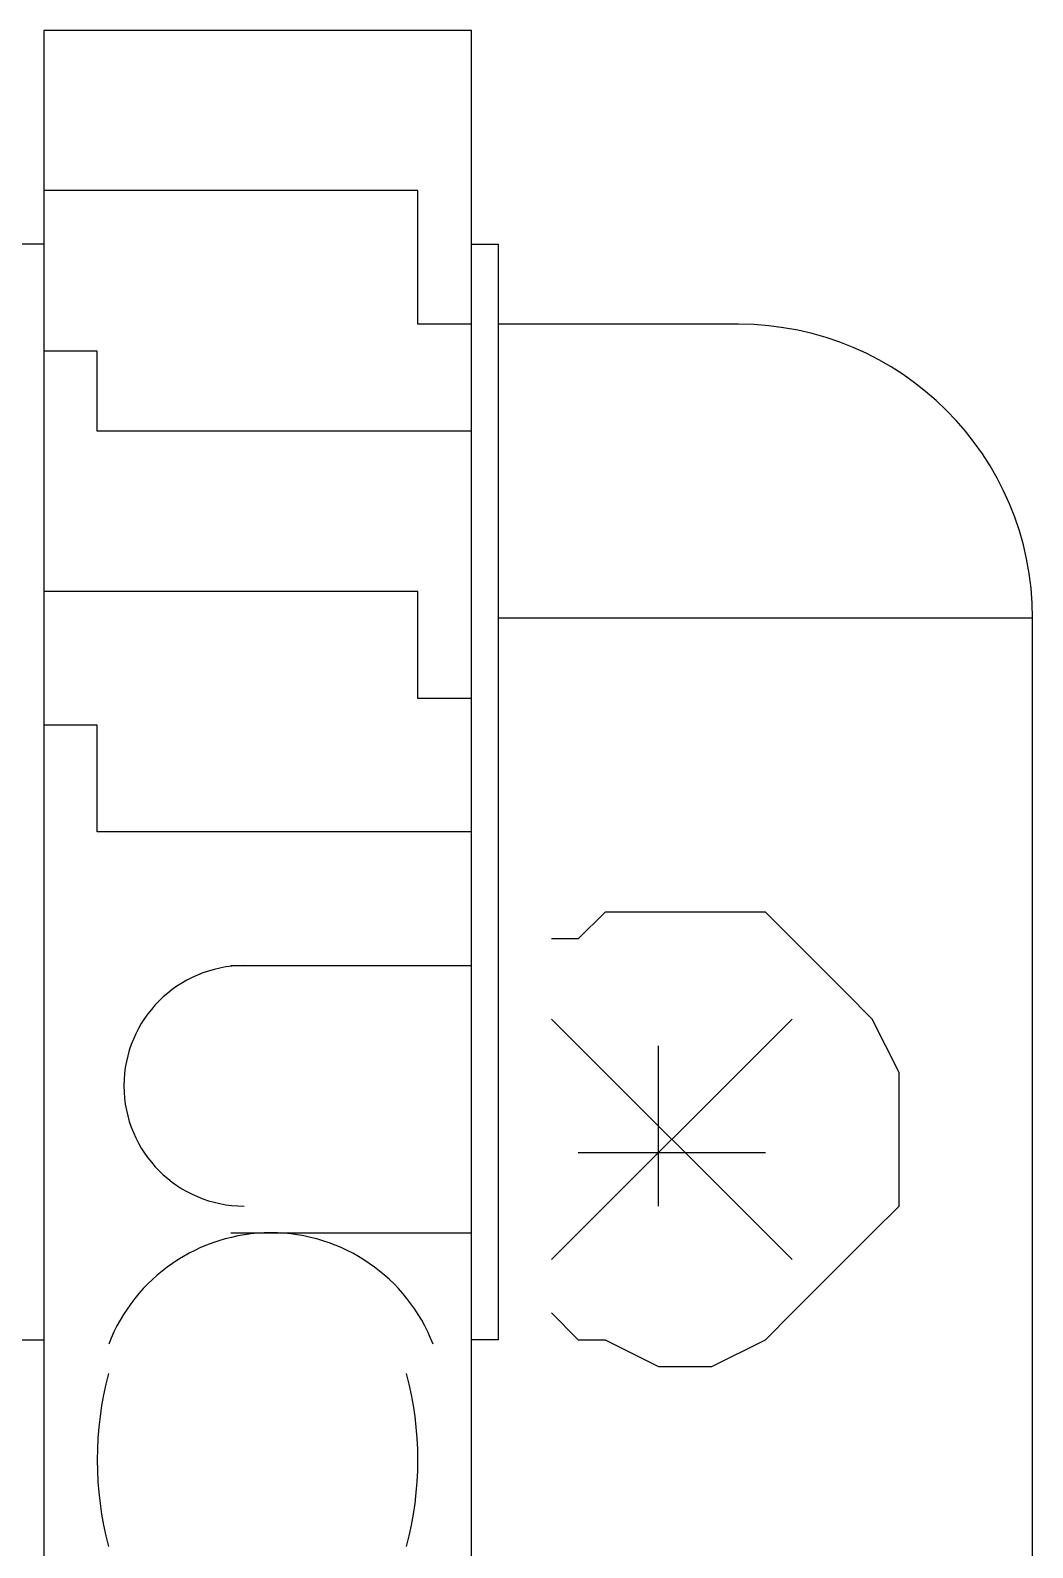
# Model space of a CAD drawing. Header units: inches. Extents: x 100535554 to 201081702, y 63708552 to 127420865.
# Drawn here: x 100541847.29 to 100541850.79, y 63710479.33 to 63710484.62 of the extents above; entities that cross this region are included whole.
import ezdxf

# ---------------------------------------------------------------- set-up
doc = ezdxf.new("R2010")
doc.units = ezdxf.units.IN
doc.header["$MEASUREMENT"] = 0

msp = doc.modelspace()

# ---------------------------------------------------------------- linework, layer by layer
at = {"color": 7, "linetype": 'Continuous', "lineweight": -2, "true_color": 0x000007}
for p, q in [((100541849.76, 63710483.5992), (100541848.9213, 63710483.5992)), ((100541850.7851, 63710482.5741), (100541848.9213, 63710482.5741)), ((100541850.7851, 63710478.8465), (100541850.7851, 63710482.5741)), ((100541849.1077, 63710481.1762), (100541849.9464, 63710480.3375)), ((100541849.1077, 63710480.3375), (100541849.9464, 63710481.1762)), ((100541849.4805, 63710480.5239), (100541849.4805, 63710481.0831)), ((100541849.2009, 63710480.7103), (100541849.8532, 63710480.7103)), ((100541849.1077, 63710480.1512), (100541849.1077, 63710480.1512))]:
    msp.add_line(p, q, dxfattribs=at)
at = {"color": 5, "linetype": 'Continuous', "lineweight": -2, "true_color": 0x000005}
for p, q in [((100541847.9894, 63710481.3626), (100541848.8281, 63710481.3626)), ((100541847.9894, 63710480.4307), (100541848.8281, 63710480.4307))]:
    msp.add_line(p, q, dxfattribs=at)
msp.add_lwpolyline([(100541848.8281, 63710475.4916), (100541848.8281, 63710484.6243), (100541847.3371, 63710484.6243), (100541847.3371, 63710475.4916)], close=True, dxfattribs=at)
for points in [[(100541848.8281, 63710483.5992), (100541848.6418, 63710483.5992), (100541848.6418, 63710484.0652), (100541847.3371, 63710484.0652)], [(100541847.3371, 63710483.8788), (100541847.2439, 63710483.8788), (100541847.2439, 63710480.058), (100541847.3371, 63710480.058)], [(100541848.8281, 63710483.8788), (100541848.9213, 63710483.8788), (100541848.9213, 63710480.058), (100541848.8281, 63710480.058)], [(100541848.8281, 63710483.2264), (100541847.5235, 63710483.2264), (100541847.5235, 63710483.506), (100541847.3371, 63710483.506)], [(100541848.8281, 63710482.2945), (100541848.6418, 63710482.2945), (100541848.6418, 63710482.6673), (100541847.3371, 63710482.6673)], [(100541848.8281, 63710481.8286), (100541847.5235, 63710481.8286), (100541847.5235, 63710482.2013), (100541847.3371, 63710482.2013)]]:
    msp.add_lwpolyline(points, dxfattribs=at)
at = {"color": 7, "linetype": 'Continuous', "lineweight": -2, "true_color": 0x000007}
msp.add_lwpolyline([(100541849.1077, 63710480.1512), (100541849.2009, 63710480.058), (100541849.2941, 63710480.058), (100541849.4805, 63710479.9648), (100541849.5737, 63710479.9648), (100541849.6668, 63710479.9648), (100541849.8532, 63710480.058), (100541849.9464, 63710480.1512), (100541850.0396, 63710480.2443), (100541850.1328, 63710480.3375), (100541850.226, 63710480.4307), (100541850.3192, 63710480.5239), (100541850.3192, 63710480.6171), (100541850.3192, 63710480.8035), (100541850.3192, 63710480.8967), (100541850.3192, 63710480.9899), (100541850.226, 63710481.1762), (100541850.1328, 63710481.2694), (100541850.0396, 63710481.3626), (100541849.9464, 63710481.4558), (100541849.8532, 63710481.549), (100541849.6668, 63710481.549), (100541849.5737, 63710481.549), (100541849.4805, 63710481.549), (100541849.2941, 63710481.549), (100541849.2009, 63710481.4558), (100541849.1077, 63710481.4558)], dxfattribs=at)
at = {"ltscale": 10}
msp.add_arc((100541849.76, 63710482.5741), 1.0251, 0, 90, dxfattribs=at)
at = {"color": 5, "linetype": 'Continuous', "lineweight": -2, "true_color": 0x000005}
for points in [[(100541848.036, 63710481.3626), (100541847.8044, 63710481.3626), (100541847.6167, 63710481.1749), (100541847.6167, 63710480.9433)], [(100541847.6167, 63710480.9433), (100541847.6167, 63710480.7117), (100541847.8044, 63710480.5239), (100541848.036, 63710480.5239)], [(100541848.1292, 63710480.4307), (100541847.8784, 63710480.4307), (100541847.6536, 63710480.2762), (100541847.5637, 63710480.0421)], [(100541848.6947, 63710480.0421), (100541848.6048, 63710480.2762), (100541848.38, 63710480.4307), (100541848.1292, 63710480.4307)], [(100541847.5632, 63710479.9401), (100541847.5102, 63710479.7426), (100541847.5102, 63710479.5346), (100541847.5632, 63710479.3371)], [(100541848.6021, 63710479.3371), (100541848.655, 63710479.5346), (100541848.655, 63710479.7426), (100541848.6021, 63710479.9401)]]:
    msp.add_open_spline(points, degree=3, dxfattribs=at)

doc.saveas('drawing.dxf')
